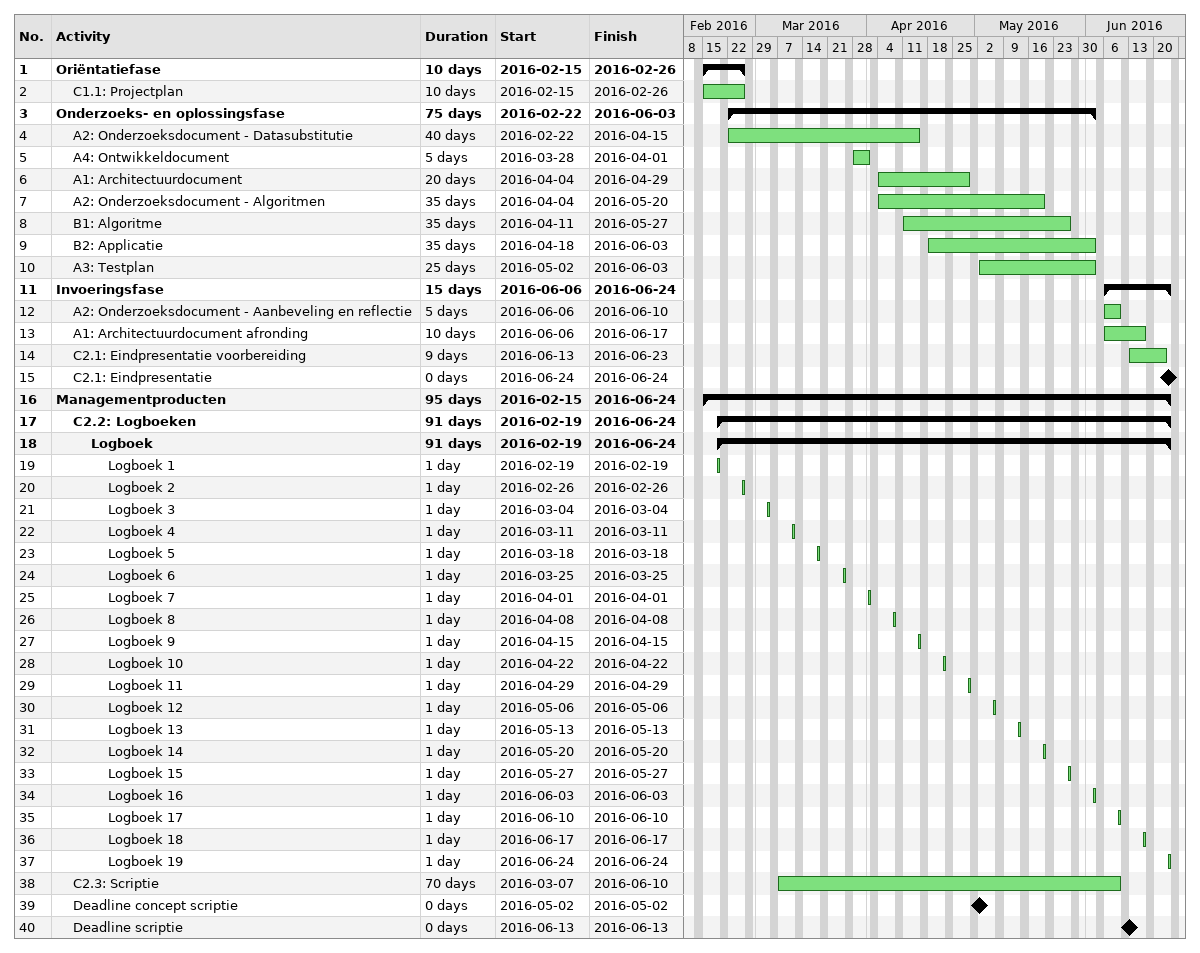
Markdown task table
| ID | Level | Task | Duration | Start | Finish |
|---|---|---|---|---|---|
| 1 | 1 | **Oriëntatiefase** | 10d | 2016-02-15 | 2016-02-26 |
| 2 | 2 | C1.1: Projectplan | 10d | 2016-02-15 | 2016-02-26 |
| 3 | 1 | **Onderzoeks- en oplossingsfase** | 75d | 2016-02-22 | 2016-06-03 |
| 4 | 2 | A2: Onderzoeksdocument - Datasubstitutie | 40d | 2016-02-22 | 2016-04-15 |
| 5 | 2 | A4: Ontwikkeldocument | 5d | 2016-03-28 | 2016-04-01 |
| 6 | 2 | A1: Architectuurdocument | 20d | 2016-04-04 | 2016-04-29 |
| 7 | 2 | A2: Onderzoeksdocument - Algoritmen | 35d | 2016-04-04 | 2016-05-20 |
| 8 | 2 | B1: Algoritme | 35d | 2016-04-11 | 2016-05-27 |
| 9 | 2 | B2: Applicatie | 35d | 2016-04-18 | 2016-06-03 |
| 10 | 2 | A3: Testplan | 25d | 2016-05-02 | 2016-06-03 |
| 11 | 1 | **Invoeringsfase** | 15d | 2016-06-06 | 2016-06-24 |
| 12 | 2 | A2: Onderzoeksdocument - Aanbeveling en reflectie | 5d | 2016-06-06 | 2016-06-10 |
| 13 | 2 | A1: Architectuurdocument afronding | 10d | 2016-06-06 | 2016-06-17 |
| 14 | 2 | C2.1: Eindpresentatie voorbereiding | 9d | 2016-06-13 | 2016-06-23 |
| 15 | 2 | C2.1: Eindpresentatie | 0d | 2016-06-24 | 2016-06-24 |
| 16 | 1 | **Managementproducten** | 95d | 2016-02-15 | 2016-06-24 |
| 17 | 2 | **C2.2: Logboeken** | 91d | 2016-02-19 | 2016-06-24 |
| 18 | 3 | **Logboek** | 91d | 2016-02-19 | 2016-06-24 |
| 19 | 4 | Logboek 1 | 1d | 2016-02-19 | 2016-02-19 |
| 20 | 4 | Logboek 2 | 1d | 2016-02-26 | 2016-02-26 |
| 21 | 4 | Logboek 3 | 1d | 2016-03-04 | 2016-03-04 |
| 22 | 4 | Logboek 4 | 1d | 2016-03-11 | 2016-03-11 |
| 23 | 4 | Logboek 5 | 1d | 2016-03-18 | 2016-03-18 |
| 24 | 4 | Logboek 6 | 1d | 2016-03-25 | 2016-03-25 |
| 25 | 4 | Logboek 7 | 1d | 2016-04-01 | 2016-04-01 |
| 26 | 4 | Logboek 8 | 1d | 2016-04-08 | 2016-04-08 |
| 27 | 4 | Logboek 9 | 1d | 2016-04-15 | 2016-04-15 |
| 28 | 4 | Logboek 10 | 1d | 2016-04-22 | 2016-04-22 |
| 29 | 4 | Logboek 11 | 1d | 2016-04-29 | 2016-04-29 |
| 30 | 4 | Logboek 12 | 1d | 2016-05-06 | 2016-05-06 |
| 31 | 4 | Logboek 13 | 1d | 2016-05-13 | 2016-05-13 |
| 32 | 4 | Logboek 14 | 1d | 2016-05-20 | 2016-05-20 |
| 33 | 4 | Logboek 15 | 1d | 2016-05-27 | 2016-05-27 |
| 34 | 4 | Logboek 16 | 1d | 2016-06-03 | 2016-06-03 |
| 35 | 4 | Logboek 17 | 1d | 2016-06-10 | 2016-06-10 |
| 36 | 4 | Logboek 18 | 1d | 2016-06-17 | 2016-06-17 |
| 37 | 4 | Logboek 19 | 1d | 2016-06-24 | 2016-06-24 |
| 38 | 2 | C2.3: Scriptie | 70d | 2016-03-07 | 2016-06-10 |
| 39 | 2 | Deadline concept scriptie | 0d | 2016-05-02 | 2016-05-02 |
| 40 | 2 | Deadline scriptie | 0d | 2016-06-13 | 2016-06-13 |
